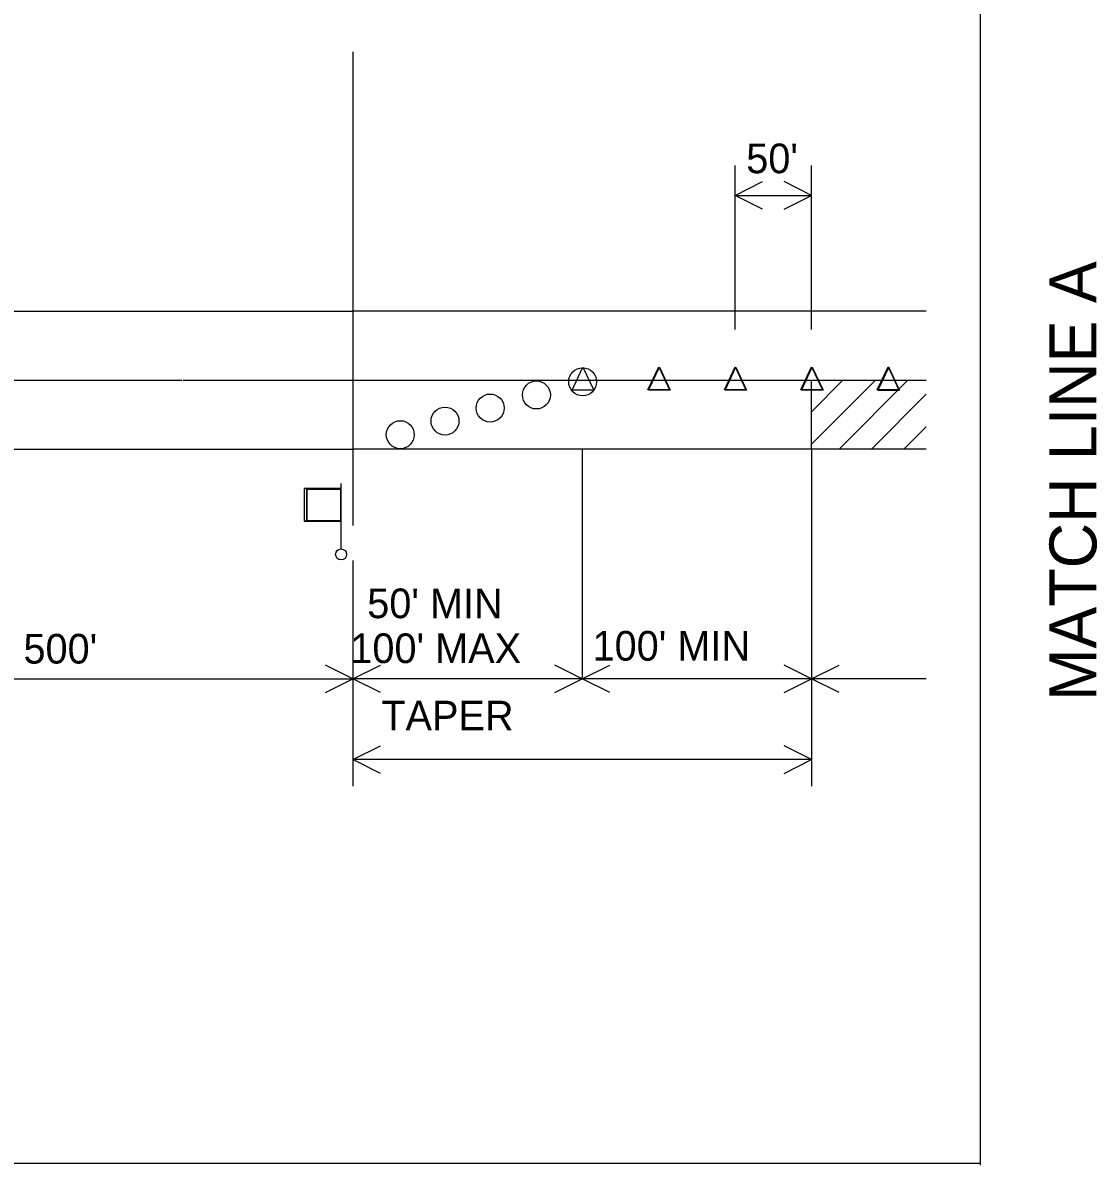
# Model space of a CAD drawing. Extents: x 0 to 34, y 0 to 22.
# Drawn here: x 18.097 to 22.441, y 13.017 to 17.638 of the extents above; entities that cross this region are included whole.
import ezdxf

# ---------------------------------------------------------------- set-up
doc = ezdxf.new("R2010")
doc.units = 0
doc.layers.add('Level 1', color=7, linetype='Continuous')

msp = doc.modelspace()

# ---------------------------------------------------------------- linework, layer by layer
at = {"layer": 'Level 1'}
for p, q in [((21.968, 18.5675), (21.968, 13.017)), ((19.4321, 17.5203), (19.4321, 16.0374)), ((20.9775, 16.3969), (20.9775, 17.0605)), ((21.2866, 16.3969), (21.2866, 17.0605)), ((20.9775, 16.9402), (21.2866, 16.9402)), ((1.8941, 16.4712), (18.7414, 16.4712)), ((18.6953, 16.4712), (19.4321, 16.4712)), ((21.7502, 16.4712), (19.4321, 16.4712)), ((1.8941, 16.1925), (18.7414, 16.1925)), ((18.7456, 16.1925), (19.4321, 16.1925)), ((19.4321, 16.1925), (21.2818, 16.1925)), ((21.2865, 16.0651), (21.4133, 16.1925)), ((21.2866, 16.1925), (21.7502, 16.1925)), ((21.2866, 15.9138), (21.2866, 16.1925)), ((21.2866, 15.9336), (21.5445, 16.1925)), ((21.398, 15.9138), (21.6756, 16.1925)), ((21.5291, 15.9138), (21.7502, 16.1358)), ((19.4321, 16.0374), (19.4321, 15.9138)), ((21.6603, 15.9138), (21.7502, 16.0041)), ((1.8941, 15.9138), (18.7414, 15.9138)), ((18.7414, 15.9138), (19.4321, 15.9138)), ((21.7502, 15.9138), (19.4321, 15.9138)), ((19.4321, 15.9138), (19.4321, 15.6219)), ((20.3594, 15.9138), (20.3594, 14.9841)), ((21.2866, 15.9138), (21.2866, 14.5506)), ((19.3839, 15.5103), (19.3839, 15.7751)), ((19.2348, 15.7547), (19.2348, 15.6219)), ((19.3828, 15.7547), (19.2348, 15.7547)), ((19.2451, 15.623), (19.2451, 15.7522)), ((19.2451, 15.7522), (19.3839, 15.7522)), ((19.3839, 15.7522), (19.2451, 15.7522)), ((19.2451, 15.7522), (19.2451, 15.623)), ((19.3839, 15.7506), (19.3839, 15.7522)), ((19.3839, 15.623), (19.3839, 15.7522)), ((19.4321, 15.7547), (19.4321, 15.6052)), ((19.3828, 15.6219), (19.2348, 15.6219)), ((19.3839, 15.623), (19.2451, 15.623)), ((19.2451, 15.623), (19.3839, 15.623)), ((19.4321, 15.4628), (19.4321, 14.5506)), ((19.4321, 15.4628), (19.4321, 15.4628)), ((19.4321, 15.2938), (19.4321, 14.8603)), ((17.1186, 14.9841), (19.4321, 14.9841)), ((20.3594, 14.9841), (19.4321, 14.9841)), ((21.2866, 14.9841), (20.3594, 14.9841)), ((21.7502, 14.9841), (21.2866, 14.9841)), ((21.2866, 14.6576), (19.4321, 14.6576)), ((1.25, 13.0248), (21.968, 13.0248))]:
    msp.add_line(p, q, dxfattribs=at)
for points in [[(21.0886, 16.8844), (20.9775, 16.9402), (21.0886, 16.9959)], [(21.1756, 16.8844), (21.2866, 16.9402), (21.1756, 16.9959)], [(19.3211, 14.9284), (19.4321, 14.9841), (19.3211, 15.0399)], [(19.5432, 14.9284), (19.4321, 14.9841), (19.5432, 15.0399)], [(20.2483, 14.9284), (20.3594, 14.9841), (20.2483, 15.0399)], [(20.4704, 14.9284), (20.3594, 14.9841), (20.4704, 15.0399)], [(21.1756, 14.9284), (21.2866, 14.9841), (21.1756, 15.0399)], [(21.3977, 14.9284), (21.2866, 14.9841), (21.3977, 15.0399)], [(19.5432, 14.6019), (19.4321, 14.6576), (19.5432, 14.7134)], [(21.1756, 14.6019), (21.2866, 14.6576), (21.1756, 14.7134)]]:
    msp.add_lwpolyline(points, dxfattribs=at)
for points in [[(20.3183, 16.1523), (20.3621, 16.2453), (20.4058, 16.1523)], [(20.6247, 16.1536), (20.6684, 16.2467), (20.7122, 16.1536)], [(20.6274, 16.1523), (20.6712, 16.2453), (20.7149, 16.1523)], [(20.9338, 16.1536), (20.9775, 16.2467), (21.0213, 16.1536)], [(20.9365, 16.1523), (20.9802, 16.2453), (21.024, 16.1523)], [(21.2429, 16.1536), (21.2866, 16.2467), (21.3304, 16.1536)], [(21.2456, 16.1523), (21.2893, 16.2453), (21.3331, 16.1523)], [(21.5519, 16.1536), (21.5957, 16.2467), (21.6394, 16.1536)], [(21.6422, 16.1523), (21.5984, 16.2453), (21.5547, 16.1523)], [(19.2348, 15.6219), (19.3828, 15.6219), (19.3828, 15.7547), (19.2348, 15.7547)]]:
    msp.add_lwpolyline(points, close=True, dxfattribs=at)
for centre, major_axis, ratio in [((20.3608, 16.1861), (0, -0.0567), 0.996122), ((20.1739, 16.1328), (0, -0.0567), 0.996122), ((19.9867, 16.0798), (0, -0.0567), 0.996122), ((19.8042, 16.0271), (0, -0.0567), 0.996122), ((19.6232, 15.9719), (0, -0.0567), 0.996122), ((19.384, 15.4876), (0, -0.0224), 0.996102)]:
    msp.add_ellipse(centre, major_axis=major_axis, ratio=ratio, dxfattribs=at)

# ---------------------------------------------------------------- texts
for s, p in [("50'", (21.0223, 17.0297)), ("50' MIN", (19.4896, 15.2297)), ("500'", (18.0994, 15.0461)), ("100' MAX ", (19.4213, 15.0481)), ("100' MIN", (20.4008, 15.0579)), ('TAPER', (19.5465, 14.7757))]:
    msp.add_text(s, height=0.12, dxfattribs=at).set_placement(p)
msp.add_text('MATCH LINE A', height=0.19, rotation=90, dxfattribs=at).set_placement((22.4387, 14.8951))

doc.saveas('drawing.dxf')
